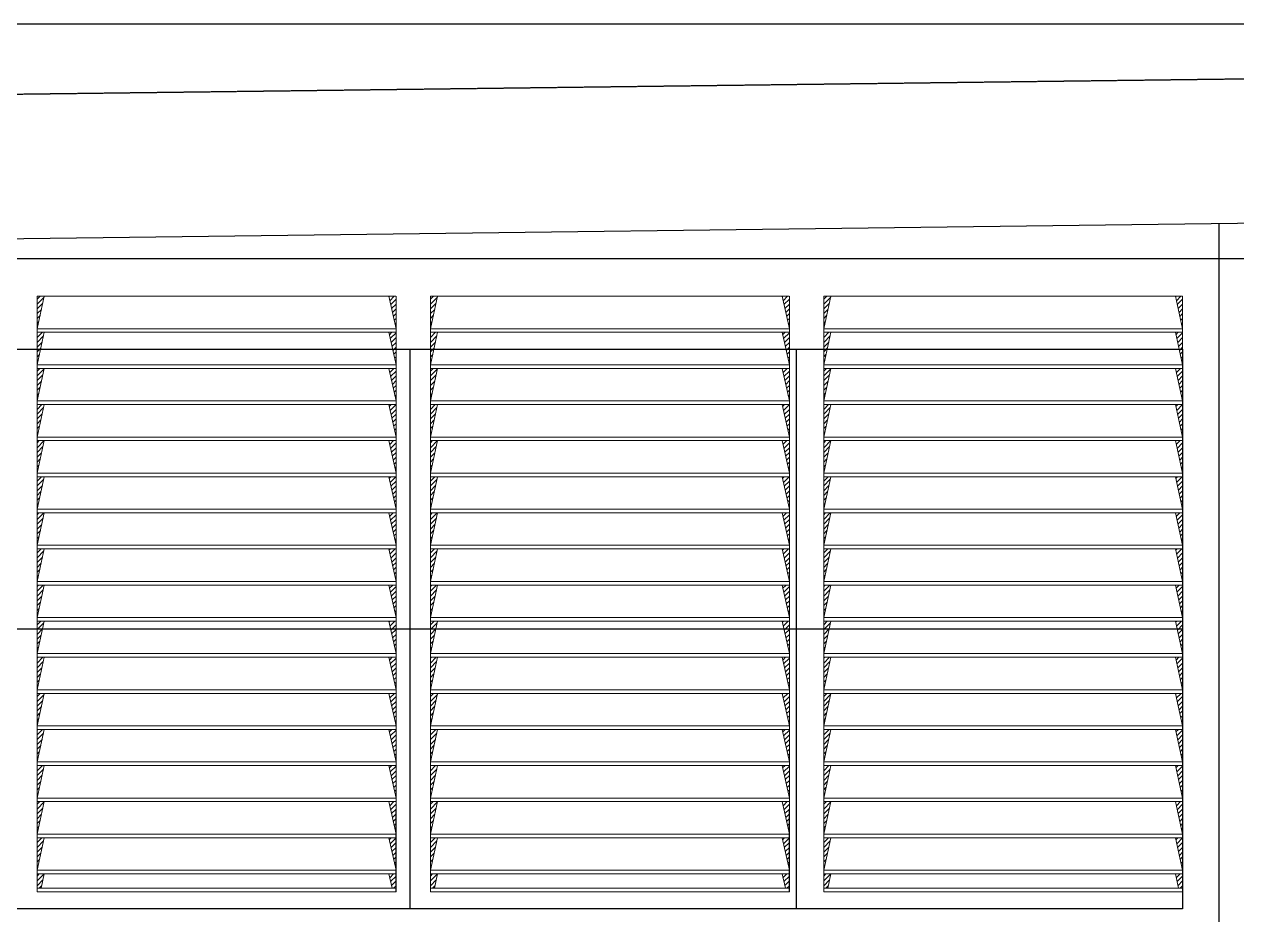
# Model space of a CAD drawing. Header units: inches. Extents: x 102027 to 175311, y -32523 to 10797.
# Drawn here: x 159179 to 162536, y -24930 to -22463 of the extents above; entities that cross this region are included whole.
import ezdxf

# ---------------------------------------------------------------- set-up
doc = ezdxf.new("R2010")
doc.units = ezdxf.units.IN
doc.header["$MEASUREMENT"] = 0
doc.linetypes.add('CENTER', pattern=[2, 1.25, -0.25, 0.25, -0.25])
doc.linetypes.add('HIDDEN', pattern=[0.375, 0.25, -0.125])
for name, color, linetype in [('1', 1, 'CENTER'), ('M-HVAC-DUCT-NEW', 5, 'Continuous'), ('M-X-BKGD', 8, 'Continuous')]:
    doc.layers.add(name, color=color, linetype=linetype)
doc.layers.add('grid nos', color=253, linetype='Continuous', lineweight=0)

# ---------------------------------------------------------------- blocks, each defined once
blk = doc.blocks.new('LOUVER VIL 3')
at = {"layer": '1', "color": 170, "lineweight": 0}
for p, q in [((103476.3, -12810.9), (104470.3, -12810.9)), ((103476.3, -14110.9), (103476.3, -12810.9)), ((103476.3, -12810.9), (103476.3, -14110.9)), ((104450.3, -12810.9), (104470.3, -12810.9)), ((104450.3, -12810.9), (104470.3, -12810.9)), ((104470.3, -14460.9), (104470.3, -12810.9)), ((104470.3, -12810.9), (104470.3, -14460.9)), ((104565.3, -12810.9), (105559.3, -12810.9)), ((104565.3, -14110.9), (104565.3, -12810.9)), ((104565.3, -12810.9), (104565.3, -14110.9)), ((105539.3, -12810.9), (105559.3, -12810.9)), ((105539.3, -12810.9), (105559.3, -12810.9)), ((105559.3, -14460.9), (105559.3, -12810.9)), ((105559.3, -12810.9), (105559.3, -14460.9)), ((105654.3, -12810.9), (106648.3, -12810.9)), ((105654.3, -14110.9), (105654.3, -12810.9)), ((105654.3, -12810.9), (105654.3, -14110.9)), ((106628.3, -12810.9), (106648.3, -12810.9)), ((106628.3, -12810.9), (106648.3, -12810.9)), ((106648.3, -14460.9), (106648.3, -12810.9)), ((106648.3, -12810.9), (106648.3, -14460.9)), ((103476.3, -12900.9), (104470.3, -12900.9)), ((103476.3, -12910.9), (104470.3, -12910.9)), ((104450.3, -12910.9), (104470.3, -12910.9)), ((104450.3, -12910.9), (104470.3, -12910.9)), ((104565.3, -12900.9), (105559.3, -12900.9)), ((104565.3, -12910.9), (105559.3, -12910.9)), ((105539.3, -12910.9), (105559.3, -12910.9)), ((105539.3, -12910.9), (105559.3, -12910.9)), ((105654.3, -12900.9), (106648.3, -12900.9)), ((105654.3, -12910.9), (106648.3, -12910.9)), ((106628.3, -12910.9), (106648.3, -12910.9)), ((106628.3, -12910.9), (106648.3, -12910.9)), ((103476.3, -13000.9), (104470.3, -13000.9)), ((103476.3, -13010.9), (104470.3, -13010.9)), ((104450.3, -13010.9), (104470.3, -13010.9)), ((104450.3, -13010.9), (104470.3, -13010.9)), ((104565.3, -13000.9), (105559.3, -13000.9)), ((104565.3, -13010.9), (105559.3, -13010.9)), ((105539.3, -13010.9), (105559.3, -13010.9)), ((105539.3, -13010.9), (105559.3, -13010.9)), ((105654.3, -13000.9), (106648.3, -13000.9)), ((105654.3, -13010.9), (106648.3, -13010.9)), ((106628.3, -13010.9), (106648.3, -13010.9)), ((106628.3, -13010.9), (106648.3, -13010.9)), ((103476.3, -13100.9), (104470.3, -13100.9)), ((103476.3, -13110.9), (104470.3, -13110.9)), ((104450.3, -13110.9), (104470.3, -13110.9)), ((104450.3, -13110.9), (104470.3, -13110.9)), ((104565.3, -13100.9), (105559.3, -13100.9)), ((104565.3, -13110.9), (105559.3, -13110.9)), ((105539.3, -13110.9), (105559.3, -13110.9)), ((105539.3, -13110.9), (105559.3, -13110.9)), ((105654.3, -13100.9), (106648.3, -13100.9)), ((105654.3, -13110.9), (106648.3, -13110.9)), ((106628.3, -13110.9), (106648.3, -13110.9)), ((106628.3, -13110.9), (106648.3, -13110.9)), ((103476.3, -13200.9), (104470.3, -13200.9)), ((103476.3, -13210.9), (104470.3, -13210.9)), ((104450.3, -13210.9), (104470.3, -13210.9)), ((104450.3, -13210.9), (104470.3, -13210.9)), ((104565.3, -13200.9), (105559.3, -13200.9)), ((104565.3, -13210.9), (105559.3, -13210.9)), ((105539.3, -13210.9), (105559.3, -13210.9)), ((105539.3, -13210.9), (105559.3, -13210.9)), ((105654.3, -13200.9), (106648.3, -13200.9)), ((105654.3, -13210.9), (106648.3, -13210.9)), ((106628.3, -13210.9), (106648.3, -13210.9)), ((106628.3, -13210.9), (106648.3, -13210.9)), ((103476.3, -13300.9), (104470.3, -13300.9)), ((103476.3, -13310.9), (104470.3, -13310.9)), ((104450.3, -13310.9), (104470.3, -13310.9)), ((104450.3, -13310.9), (104470.3, -13310.9)), ((104565.3, -13300.9), (105559.3, -13300.9)), ((104565.3, -13310.9), (105559.3, -13310.9)), ((105539.3, -13310.9), (105559.3, -13310.9)), ((105539.3, -13310.9), (105559.3, -13310.9)), ((105654.3, -13300.9), (106648.3, -13300.9)), ((105654.3, -13310.9), (106648.3, -13310.9)), ((106628.3, -13310.9), (106648.3, -13310.9)), ((106628.3, -13310.9), (106648.3, -13310.9)), ((103476.3, -13400.9), (104470.3, -13400.9)), ((103476.3, -13410.9), (104470.3, -13410.9)), ((104450.3, -13410.9), (104470.3, -13410.9)), ((104450.3, -13410.9), (104470.3, -13410.9)), ((104565.3, -13400.9), (105559.3, -13400.9)), ((104565.3, -13410.9), (105559.3, -13410.9)), ((105539.3, -13410.9), (105559.3, -13410.9)), ((105539.3, -13410.9), (105559.3, -13410.9)), ((105654.3, -13400.9), (106648.3, -13400.9)), ((105654.3, -13410.9), (106648.3, -13410.9)), ((106628.3, -13410.9), (106648.3, -13410.9)), ((106628.3, -13410.9), (106648.3, -13410.9)), ((103476.3, -13500.9), (104470.3, -13500.9)), ((103476.3, -13510.9), (104470.3, -13510.9)), ((104450.3, -13510.9), (104470.3, -13510.9)), ((104450.3, -13510.9), (104470.3, -13510.9)), ((104565.3, -13500.9), (105559.3, -13500.9)), ((104565.3, -13510.9), (105559.3, -13510.9)), ((105539.3, -13510.9), (105559.3, -13510.9)), ((105539.3, -13510.9), (105559.3, -13510.9)), ((105654.3, -13500.9), (106648.3, -13500.9)), ((105654.3, -13510.9), (106648.3, -13510.9)), ((106628.3, -13510.9), (106648.3, -13510.9)), ((106628.3, -13510.9), (106648.3, -13510.9)), ((103476.3, -13600.9), (104470.3, -13600.9)), ((103476.3, -13610.9), (104470.3, -13610.9)), ((104450.3, -13610.9), (104470.3, -13610.9)), ((104450.3, -13610.9), (104470.3, -13610.9)), ((104565.3, -13600.9), (105559.3, -13600.9)), ((104565.3, -13610.9), (105559.3, -13610.9)), ((105539.3, -13610.9), (105559.3, -13610.9)), ((105539.3, -13610.9), (105559.3, -13610.9)), ((105654.3, -13600.9), (106648.3, -13600.9)), ((105654.3, -13610.9), (106648.3, -13610.9)), ((106628.3, -13610.9), (106648.3, -13610.9)), ((106628.3, -13610.9), (106648.3, -13610.9)), ((103476.3, -13700.9), (104470.3, -13700.9)), ((103476.3, -13710.9), (104470.3, -13710.9)), ((104450.3, -13710.9), (104470.3, -13710.9)), ((104450.3, -13710.9), (104470.3, -13710.9)), ((104565.3, -13700.9), (105559.3, -13700.9)), ((104565.3, -13710.9), (105559.3, -13710.9)), ((105539.3, -13710.9), (105559.3, -13710.9)), ((105539.3, -13710.9), (105559.3, -13710.9)), ((105654.3, -13700.9), (106648.3, -13700.9)), ((105654.3, -13710.9), (106648.3, -13710.9)), ((106628.3, -13710.9), (106648.3, -13710.9)), ((106628.3, -13710.9), (106648.3, -13710.9)), ((103476.3, -13800.9), (104470.3, -13800.9)), ((103476.3, -13810.9), (104470.3, -13810.9)), ((104450.3, -13810.9), (104470.3, -13810.9)), ((104450.3, -13810.9), (104470.3, -13810.9)), ((104565.3, -13800.9), (105559.3, -13800.9)), ((104565.3, -13810.9), (105559.3, -13810.9)), ((105539.3, -13810.9), (105559.3, -13810.9)), ((105539.3, -13810.9), (105559.3, -13810.9)), ((105654.3, -13800.9), (106648.3, -13800.9)), ((105654.3, -13810.9), (106648.3, -13810.9)), ((106628.3, -13810.9), (106648.3, -13810.9)), ((106628.3, -13810.9), (106648.3, -13810.9)), ((103476.3, -13900.9), (104470.3, -13900.9)), ((103476.3, -13910.9), (104470.3, -13910.9)), ((104450.3, -13910.9), (104470.3, -13910.9)), ((104450.3, -13910.9), (104470.3, -13910.9)), ((104565.3, -13900.9), (105559.3, -13900.9)), ((104565.3, -13910.9), (105559.3, -13910.9)), ((105539.3, -13910.9), (105559.3, -13910.9)), ((105539.3, -13910.9), (105559.3, -13910.9)), ((105654.3, -13900.9), (106648.3, -13900.9)), ((105654.3, -13910.9), (106648.3, -13910.9)), ((106628.3, -13910.9), (106648.3, -13910.9)), ((106628.3, -13910.9), (106648.3, -13910.9)), ((103476.3, -14000.9), (104470.3, -14000.9)), ((103476.3, -14010.9), (104470.3, -14010.9)), ((104450.3, -14010.9), (104470.3, -14010.9)), ((104450.3, -14010.9), (104470.3, -14010.9)), ((104565.3, -14000.9), (105559.3, -14000.9)), ((104565.3, -14010.9), (105559.3, -14010.9)), ((105539.3, -14010.9), (105559.3, -14010.9)), ((105539.3, -14010.9), (105559.3, -14010.9)), ((105654.3, -14000.9), (106648.3, -14000.9)), ((105654.3, -14010.9), (106648.3, -14010.9)), ((106628.3, -14010.9), (106648.3, -14010.9)), ((106628.3, -14010.9), (106648.3, -14010.9)), ((103476.3, -14100.9), (104470.3, -14100.9)), ((103476.3, -14110.9), (104470.3, -14110.9)), ((104450.3, -14110.9), (104470.3, -14110.9)), ((104450.3, -14110.9), (104470.3, -14110.9)), ((104470.1, -14100.9), (104470.3, -14100.9)), ((104470.1, -14100.9), (104470.3, -14100.9)), ((104565.3, -14100.9), (105559.3, -14100.9)), ((104565.3, -14110.9), (105559.3, -14110.9)), ((105539.3, -14110.9), (105559.3, -14110.9)), ((105539.3, -14110.9), (105559.3, -14110.9)), ((105559.1, -14100.9), (105559.3, -14100.9)), ((105559.1, -14100.9), (105559.3, -14100.9)), ((105654.3, -14100.9), (106648.3, -14100.9)), ((105654.3, -14110.9), (106648.3, -14110.9)), ((106628.3, -14110.9), (106648.3, -14110.9)), ((106628.3, -14110.9), (106648.3, -14110.9)), ((106648.1, -14100.9), (106648.3, -14100.9)), ((106648.1, -14100.9), (106648.3, -14100.9)), ((103476.3, -14200.9), (104470.3, -14200.9)), ((104469.9, -14200.9), (104470.3, -14200.9)), ((104469.9, -14200.9), (104470.3, -14200.9)), ((104565.3, -14200.9), (105559.3, -14200.9)), ((105558.9, -14200.9), (105559.3, -14200.9)), ((105558.9, -14200.9), (105559.3, -14200.9)), ((105654.3, -14200.9), (106648.3, -14200.9)), ((106647.9, -14200.9), (106648.3, -14200.9)), ((106647.9, -14200.9), (106648.3, -14200.9)), ((103476.3, -14210.9), (104470.3, -14210.9)), ((104450.3, -14210.9), (104470.3, -14210.9)), ((104450.3, -14210.9), (104470.3, -14210.9)), ((104565.3, -14210.9), (105559.3, -14210.9)), ((105539.3, -14210.9), (105559.3, -14210.9)), ((105539.3, -14210.9), (105559.3, -14210.9)), ((105654.3, -14210.9), (106648.3, -14210.9)), ((106628.3, -14210.9), (106648.3, -14210.9)), ((106628.3, -14210.9), (106648.3, -14210.9)), ((103476.3, -14300.9), (104470.3, -14300.9)), ((104469.7, -14300.9), (104470.3, -14300.9)), ((104469.7, -14300.9), (104470.3, -14300.9)), ((104565.3, -14300.9), (105559.3, -14300.9)), ((105558.7, -14300.9), (105559.3, -14300.9)), ((105558.7, -14300.9), (105559.3, -14300.9)), ((105654.3, -14300.9), (106648.3, -14300.9)), ((106647.7, -14300.9), (106648.3, -14300.9)), ((106647.7, -14300.9), (106648.3, -14300.9)), ((103476.3, -14310.9), (104470.3, -14310.9)), ((104450.3, -14310.9), (104470.3, -14310.9)), ((104450.3, -14310.9), (104470.3, -14310.9)), ((104565.3, -14310.9), (105559.3, -14310.9)), ((105539.3, -14310.9), (105559.3, -14310.9)), ((105539.3, -14310.9), (105559.3, -14310.9)), ((105654.3, -14310.9), (106648.3, -14310.9)), ((106628.3, -14310.9), (106648.3, -14310.9)), ((106628.3, -14310.9), (106648.3, -14310.9)), ((103476.3, -14400.9), (104470.3, -14400.9)), ((104469.5, -14400.9), (104470.3, -14400.9)), ((104469.5, -14400.9), (104470.3, -14400.9)), ((104565.3, -14400.9), (105559.3, -14400.9)), ((105558.5, -14400.9), (105559.3, -14400.9)), ((105558.5, -14400.9), (105559.3, -14400.9)), ((105654.3, -14400.9), (106648.3, -14400.9)), ((106647.5, -14400.9), (106648.3, -14400.9)), ((106647.5, -14400.9), (106648.3, -14400.9)), ((103476.3, -14410.9), (104470.3, -14410.9)), ((104450.3, -14410.9), (104470.3, -14410.9)), ((104450.3, -14410.9), (104470.3, -14410.9)), ((104565.3, -14410.9), (105559.3, -14410.9)), ((105539.3, -14410.9), (105559.3, -14410.9)), ((105539.3, -14410.9), (105559.3, -14410.9)), ((105654.3, -14410.9), (106648.3, -14410.9)), ((106628.3, -14410.9), (106648.3, -14410.9)), ((106628.3, -14410.9), (106648.3, -14410.9)), ((103476.3, -14450.9), (104470.3, -14450.9)), ((103476.3, -14460.9), (104470.3, -14460.9)), ((104459.2, -14450.9), (104470.3, -14450.9)), ((104459.2, -14450.9), (104469.4, -14450.9)), ((104469.4, -14460.9), (104470.3, -14460.9)), ((104565.3, -14450.9), (105559.3, -14450.9)), ((104565.3, -14460.9), (105559.3, -14460.9)), ((105548.2, -14450.9), (105559.3, -14450.9)), ((105548.2, -14450.9), (105558.4, -14450.9)), ((105558.4, -14460.9), (105559.3, -14460.9)), ((105654.3, -14450.9), (106648.3, -14450.9)), ((105654.3, -14460.9), (106648.3, -14460.9)), ((106637.2, -14450.9), (106648.3, -14450.9)), ((106637.2, -14450.9), (106647.4, -14450.9)), ((106647.4, -14460.9), (106648.3, -14460.9))]:
    blk.add_line(p, q, dxfattribs=at)
at = {"layer": 'grid nos', "color": 170, "linetype": 'Continuous', "ltscale": 10000}
for p, q in [((103476.3, -12819.4), (103484.8, -12810.9)), ((103476.3, -12832.7), (103495.8, -12813.2)), ((104450.6, -12812.5), (104452.3, -12810.9)), ((104453, -12823.4), (104465.5, -12810.9)), ((104455.4, -12834.2), (104470.3, -12819.4)), ((104565.3, -12819.4), (104573.8, -12810.9)), ((104565.3, -12832.7), (104584.8, -12813.2)), ((105539.6, -12812.5), (105541.3, -12810.9)), ((105542, -12823.4), (105554.5, -12810.9)), ((105544.4, -12834.2), (105559.3, -12819.4)), ((105654.3, -12819.4), (105662.8, -12810.9)), ((105654.3, -12832.7), (105673.8, -12813.2)), ((106628.6, -12812.5), (106630.3, -12810.9)), ((106631, -12823.4), (106643.5, -12810.9)), ((106633.4, -12834.2), (106648.3, -12819.4)), ((103476.3, -12845.9), (103492, -12830.2)), ((103476.3, -12859.2), (103488.2, -12847.3)), ((104457.9, -12845), (104470.3, -12832.6)), ((104460.3, -12855.9), (104470.3, -12845.9)), ((104565.3, -12845.9), (104581, -12830.2)), ((104565.3, -12859.2), (104577.2, -12847.3)), ((105546.9, -12845), (105559.3, -12832.6)), ((105549.3, -12855.9), (105559.3, -12845.9)), ((105654.3, -12845.9), (105670, -12830.2)), ((105654.3, -12859.2), (105666.2, -12847.3)), ((106635.9, -12845), (106648.3, -12832.6)), ((106638.3, -12855.9), (106648.3, -12845.9)), ((103476.3, -12872.4), (103484.4, -12864.3)), ((103476.3, -12885.7), (103480.6, -12881.4)), ((104462.7, -12866.7), (104470.3, -12859.2)), ((104465.1, -12877.6), (104470.3, -12872.4)), ((104467.5, -12888.4), (104470.3, -12885.7)), ((104565.3, -12872.4), (104573.4, -12864.3)), ((104565.3, -12885.7), (104569.6, -12881.4)), ((105551.7, -12866.7), (105559.3, -12859.2)), ((105554.1, -12877.6), (105559.3, -12872.4)), ((105556.5, -12888.4), (105559.3, -12885.7)), ((105654.3, -12872.4), (105662.4, -12864.3)), ((105654.3, -12885.7), (105658.6, -12881.4)), ((106640.7, -12866.7), (106648.3, -12859.2)), ((106643.1, -12877.6), (106648.3, -12872.4)), ((106645.5, -12888.4), (106648.3, -12885.7)), ((103476.3, -12899), (103476.8, -12898.4)), ((103476.3, -12912.2), (103477.6, -12910.9)), ((103476.3, -12925.5), (103490.9, -12910.9)), ((103476.3, -12938.7), (103494, -12921)), ((104451.7, -12917.5), (104458.3, -12910.9)), ((104454.1, -12928.3), (104470.3, -12912.2)), ((104456.6, -12939.2), (104470.3, -12925.5)), ((104469.9, -12899.3), (104470.3, -12898.9)), ((104565.3, -12899), (104565.8, -12898.4)), ((104565.3, -12912.2), (104566.6, -12910.9)), ((104565.3, -12925.5), (104579.9, -12910.9)), ((104565.3, -12938.7), (104583, -12921)), ((105540.7, -12917.5), (105547.3, -12910.9)), ((105543.1, -12928.3), (105559.3, -12912.2)), ((105545.6, -12939.2), (105559.3, -12925.5)), ((105558.9, -12899.3), (105559.3, -12898.9)), ((105654.3, -12899), (105654.8, -12898.4)), ((105654.3, -12912.2), (105655.6, -12910.9)), ((105654.3, -12925.5), (105668.9, -12910.9)), ((105654.3, -12938.7), (105672, -12921)), ((106629.7, -12917.5), (106636.3, -12910.9)), ((106632.1, -12928.3), (106648.3, -12912.2)), ((106634.6, -12939.2), (106648.3, -12925.5)), ((106647.9, -12899.3), (106648.3, -12898.9)), ((103476.3, -12952), (103490.2, -12938)), ((103476.3, -12965.2), (103486.4, -12955.1)), ((104459, -12950), (104470.3, -12938.7)), ((104461.4, -12960.9), (104470.3, -12952)), ((104565.3, -12952), (104579.2, -12938)), ((104565.3, -12965.2), (104575.4, -12955.1)), ((105548, -12950), (105559.3, -12938.7)), ((105550.4, -12960.9), (105559.3, -12952)), ((105654.3, -12952), (105668.2, -12938)), ((105654.3, -12965.2), (105664.4, -12955.1)), ((106637, -12950), (106648.3, -12938.7)), ((106639.4, -12960.9), (106648.3, -12952)), ((103476.3, -12978.5), (103482.7, -12972.1)), ((103476.3, -12991.8), (103478.9, -12989.2)), ((104463.8, -12971.7), (104470.3, -12965.2)), ((104466.2, -12982.6), (104470.3, -12978.5)), ((104468.6, -12993.4), (104470.3, -12991.7)), ((104565.3, -12978.5), (104571.7, -12972.1)), ((104565.3, -12991.8), (104567.9, -12989.2)), ((105552.8, -12971.7), (105559.3, -12965.2)), ((105555.2, -12982.6), (105559.3, -12978.5)), ((105557.6, -12993.4), (105559.3, -12991.7)), ((105654.3, -12978.5), (105660.7, -12972.1)), ((105654.3, -12991.8), (105656.9, -12989.2)), ((106641.8, -12971.7), (106648.3, -12965.2)), ((106644.2, -12982.6), (106648.3, -12978.5)), ((106646.6, -12993.4), (106648.3, -12991.7)), ((103476.3, -13018.3), (103483.7, -13010.9)), ((103476.3, -13031.5), (103496.1, -13011.7)), ((104450.4, -13011.6), (104451.1, -13010.9)), ((104452.8, -13022.4), (104464.4, -13010.9)), ((104455.2, -13033.3), (104470.3, -13018.3)), ((104565.3, -13018.3), (104572.7, -13010.9)), ((104565.3, -13031.5), (104585.1, -13011.7)), ((105539.4, -13011.6), (105540.1, -13010.9)), ((105541.8, -13022.4), (105553.4, -13010.9)), ((105544.2, -13033.3), (105559.3, -13018.3)), ((105654.3, -13018.3), (105661.7, -13010.9)), ((105654.3, -13031.5), (105674.1, -13011.7)), ((106628.4, -13011.6), (106629.1, -13010.9)), ((106630.8, -13022.4), (106642.4, -13010.9)), ((106633.2, -13033.3), (106648.3, -13018.3)), ((103476.3, -13044.8), (103492.3, -13028.8)), ((103476.3, -13058.1), (103488.5, -13045.8)), ((104457.7, -13044.1), (104470.3, -13031.5)), ((104460.1, -13055), (104470.3, -13044.8)), ((104462.5, -13065.8), (104470.3, -13058)), ((104565.3, -13044.8), (104581.3, -13028.8)), ((104565.3, -13058.1), (104577.5, -13045.8)), ((105546.7, -13044.1), (105559.3, -13031.5)), ((105549.1, -13055), (105559.3, -13044.8)), ((105551.5, -13065.8), (105559.3, -13058)), ((105654.3, -13044.8), (105670.3, -13028.8)), ((105654.3, -13058.1), (105666.5, -13045.8)), ((106635.7, -13044.1), (106648.3, -13031.5)), ((106638.1, -13055), (106648.3, -13044.8)), ((106640.5, -13065.8), (106648.3, -13058)), ((103476.3, -13071.3), (103484.7, -13062.9)), ((103476.3, -13084.6), (103480.9, -13079.9)), ((104464.9, -13076.7), (104470.3, -13071.3)), ((104467.3, -13087.5), (104470.3, -13084.6)), ((104565.3, -13071.3), (104573.7, -13062.9)), ((104565.3, -13084.6), (104569.9, -13079.9)), ((105553.9, -13076.7), (105559.3, -13071.3)), ((105556.3, -13087.5), (105559.3, -13084.6)), ((105654.3, -13071.3), (105662.7, -13062.9)), ((105654.3, -13084.6), (105658.9, -13079.9)), ((106642.9, -13076.7), (106648.3, -13071.3)), ((106645.3, -13087.5), (106648.3, -13084.6)), ((103476.3, -13097.8), (103477.1, -13097)), ((103476.3, -13111.1), (103476.5, -13110.9)), ((103476.3, -13124.3), (103489.7, -13110.9)), ((103476.3, -13137.6), (103494.3, -13119.5)), ((104451.5, -13116.5), (104457.2, -13110.9)), ((104453.9, -13127.4), (104470.3, -13111.1)), ((104456.3, -13138.2), (104470.3, -13124.3)), ((104469.7, -13098.4), (104470.3, -13097.8)), ((104565.3, -13097.8), (104566.1, -13097)), ((104565.3, -13111.1), (104565.5, -13110.9)), ((104565.3, -13124.3), (104578.7, -13110.9)), ((104565.3, -13137.6), (104583.3, -13119.5)), ((105540.5, -13116.5), (105546.2, -13110.9)), ((105542.9, -13127.4), (105559.3, -13111.1)), ((105545.3, -13138.2), (105559.3, -13124.3)), ((105558.7, -13098.4), (105559.3, -13097.8)), ((105654.3, -13097.8), (105655.1, -13097)), ((105654.3, -13111.1), (105654.5, -13110.9)), ((105654.3, -13124.3), (105667.7, -13110.9)), ((105654.3, -13137.6), (105672.3, -13119.5)), ((106629.5, -13116.5), (106635.2, -13110.9)), ((106631.9, -13127.4), (106648.3, -13111.1)), ((106634.3, -13138.2), (106648.3, -13124.3)), ((106647.7, -13098.4), (106648.3, -13097.8)), ((103476.3, -13150.9), (103490.6, -13136.6)), ((103476.3, -13164.1), (103486.8, -13153.6)), ((104458.8, -13149.1), (104470.3, -13137.6)), ((104461.2, -13159.9), (104470.3, -13150.8)), ((104565.3, -13150.9), (104579.6, -13136.6)), ((104565.3, -13164.1), (104575.8, -13153.6)), ((105547.8, -13149.1), (105559.3, -13137.6)), ((105550.2, -13159.9), (105559.3, -13150.8)), ((105654.3, -13150.9), (105668.6, -13136.6)), ((105654.3, -13164.1), (105664.8, -13153.6)), ((106636.8, -13149.1), (106648.3, -13137.6)), ((106639.2, -13159.9), (106648.3, -13150.8)), ((103476.3, -13177.4), (103483, -13170.7)), ((103476.3, -13190.6), (103479.2, -13187.7)), ((104463.6, -13170.8), (104470.3, -13164.1)), ((104466, -13181.6), (104470.3, -13177.4)), ((104468.4, -13192.5), (104470.3, -13190.6)), ((104565.3, -13177.4), (104572, -13170.7)), ((104565.3, -13190.6), (104568.2, -13187.7)), ((105552.6, -13170.8), (105559.3, -13164.1)), ((105555, -13181.6), (105559.3, -13177.4)), ((105557.4, -13192.5), (105559.3, -13190.6)), ((105654.3, -13177.4), (105661, -13170.7)), ((105654.3, -13190.6), (105657.2, -13187.7)), ((106641.6, -13170.8), (106648.3, -13164.1)), ((106644, -13181.6), (106648.3, -13177.4)), ((106646.4, -13192.5), (106648.3, -13190.6)), ((103476.3, -13217.1), (103482.5, -13210.9)), ((103476.3, -13230.4), (103495.8, -13210.9)), ((103476.3, -13243.7), (103492.6, -13227.3)), ((104452.6, -13221.5), (104463.3, -13210.9)), ((104455, -13232.4), (104470.3, -13217.1)), ((104565.3, -13217.1), (104571.5, -13210.9)), ((104565.3, -13230.4), (104584.8, -13210.9)), ((104565.3, -13243.7), (104581.6, -13227.3)), ((105541.6, -13221.5), (105552.3, -13210.9)), ((105544, -13232.4), (105559.3, -13217.1)), ((105654.3, -13217.1), (105660.5, -13210.9)), ((105654.3, -13230.4), (105673.8, -13210.9)), ((105654.3, -13243.7), (105670.6, -13227.3)), ((106630.6, -13221.5), (106641.3, -13210.9)), ((106633, -13232.4), (106648.3, -13217.1)), ((103476.3, -13256.9), (103488.8, -13244.4)), ((104457.5, -13243.2), (104470.3, -13230.4)), ((104459.9, -13254.1), (104470.3, -13243.7)), ((104462.3, -13264.9), (104470.3, -13256.9)), ((104565.3, -13256.9), (104577.8, -13244.4)), ((105546.5, -13243.2), (105559.3, -13230.4)), ((105548.9, -13254.1), (105559.3, -13243.7)), ((105551.3, -13264.9), (105559.3, -13256.9)), ((105654.3, -13256.9), (105666.8, -13244.4)), ((106635.5, -13243.2), (106648.3, -13230.4)), ((106637.9, -13254.1), (106648.3, -13243.7)), ((106640.3, -13264.9), (106648.3, -13256.9)), ((103476.3, -13270.2), (103485, -13261.4)), ((103476.3, -13283.4), (103481.2, -13278.5)), ((104464.7, -13275.7), (104470.3, -13270.2)), ((104467.1, -13286.6), (104470.3, -13283.4)), ((104565.3, -13270.2), (104574, -13261.4)), ((104565.3, -13283.4), (104570.2, -13278.5)), ((105553.7, -13275.7), (105559.3, -13270.2)), ((105556.1, -13286.6), (105559.3, -13283.4)), ((105654.3, -13270.2), (105663, -13261.4)), ((105654.3, -13283.4), (105659.2, -13278.5)), ((106642.7, -13275.7), (106648.3, -13270.2)), ((106645.1, -13286.6), (106648.3, -13283.4)), ((103476.3, -13296.7), (103477.5, -13295.5)), ((103476.3, -13323.2), (103488.6, -13310.9)), ((103476.3, -13336.5), (103494.7, -13318.1)), ((104451.3, -13315.6), (104456.1, -13310.9)), ((104453.7, -13326.5), (104469.3, -13310.9)), ((104456.1, -13337.3), (104470.3, -13323.2)), ((104469.5, -13297.4), (104470.3, -13296.7)), ((104565.3, -13296.7), (104566.5, -13295.5)), ((104565.3, -13323.2), (104577.6, -13310.9)), ((104565.3, -13336.5), (104583.7, -13318.1)), ((105540.3, -13315.6), (105545.1, -13310.9)), ((105542.7, -13326.5), (105558.3, -13310.9)), ((105545.1, -13337.3), (105559.3, -13323.2)), ((105558.5, -13297.4), (105559.3, -13296.7)), ((105654.3, -13296.7), (105655.5, -13295.5)), ((105654.3, -13323.2), (105666.6, -13310.9)), ((105654.3, -13336.5), (105672.7, -13318.1)), ((106629.3, -13315.6), (106634.1, -13310.9)), ((106631.7, -13326.5), (106647.3, -13310.9)), ((106634.1, -13337.3), (106648.3, -13323.2)), ((106647.5, -13297.4), (106648.3, -13296.7)), ((103476.3, -13349.7), (103490.9, -13335.1)), ((103476.3, -13363), (103487.1, -13352.2)), ((104458.6, -13348.2), (104470.3, -13336.5)), ((104461, -13359), (104470.3, -13349.7)), ((104565.3, -13349.7), (104579.9, -13335.1)), ((104565.3, -13363), (104576.1, -13352.2)), ((105547.6, -13348.2), (105559.3, -13336.5)), ((105550, -13359), (105559.3, -13349.7)), ((105654.3, -13349.7), (105668.9, -13335.1)), ((105654.3, -13363), (105665.1, -13352.2)), ((106636.6, -13348.2), (106648.3, -13336.5)), ((106639, -13359), (106648.3, -13349.7)), ((103476.3, -13376.2), (103483.3, -13369.2)), ((103476.3, -13389.5), (103479.5, -13386.3)), ((104463.4, -13369.9), (104470.3, -13363)), ((104465.8, -13380.7), (104470.3, -13376.2)), ((104468.2, -13391.6), (104470.3, -13389.5)), ((104565.3, -13376.2), (104572.3, -13369.2)), ((104565.3, -13389.5), (104568.5, -13386.3)), ((105552.4, -13369.9), (105559.3, -13363)), ((105554.8, -13380.7), (105559.3, -13376.2)), ((105557.2, -13391.6), (105559.3, -13389.5)), ((105654.3, -13376.2), (105661.3, -13369.2)), ((105654.3, -13389.5), (105657.5, -13386.3)), ((106641.4, -13369.9), (106648.3, -13363)), ((106643.8, -13380.7), (106648.3, -13376.2)), ((106646.2, -13391.6), (106648.3, -13389.5)), ((103476.3, -13416), (103481.4, -13410.9)), ((103476.3, -13429.3), (103494.7, -13410.9)), ((103476.3, -13442.5), (103492.9, -13425.9)), ((104452.4, -13420.6), (104462.1, -13410.9)), ((104454.8, -13431.4), (104470.3, -13416)), ((104565.3, -13416), (104570.4, -13410.9)), ((104565.3, -13429.3), (104583.7, -13410.9)), ((104565.3, -13442.5), (104581.9, -13425.9)), ((105541.4, -13420.6), (105551.1, -13410.9)), ((105543.8, -13431.4), (105559.3, -13416)), ((105654.3, -13416), (105659.4, -13410.9)), ((105654.3, -13429.3), (105672.7, -13410.9)), ((105654.3, -13442.5), (105670.9, -13425.9)), ((106630.4, -13420.6), (106640.1, -13410.9)), ((106632.8, -13431.4), (106648.3, -13416)), ((103476.3, -13455.8), (103489.1, -13442.9)), ((103476.3, -13469.1), (103485.4, -13460)), ((104457.2, -13442.3), (104470.3, -13429.3)), ((104459.7, -13453.1), (104470.3, -13442.5)), ((104462.1, -13464), (104470.3, -13455.8)), ((104565.3, -13455.8), (104578.1, -13442.9)), ((104565.3, -13469.1), (104574.4, -13460)), ((105546.2, -13442.3), (105559.3, -13429.3)), ((105548.7, -13453.1), (105559.3, -13442.5)), ((105551.1, -13464), (105559.3, -13455.8)), ((105654.3, -13455.8), (105667.1, -13442.9)), ((105654.3, -13469.1), (105663.4, -13460)), ((106635.2, -13442.3), (106648.3, -13429.3)), ((106637.7, -13453.1), (106648.3, -13442.5)), ((106640.1, -13464), (106648.3, -13455.8)), ((103476.3, -13482.3), (103481.6, -13477)), ((103476.3, -13495.6), (103477.8, -13494.1)), ((104464.5, -13474.8), (104470.3, -13469)), ((104466.9, -13485.7), (104470.3, -13482.3)), ((104469.3, -13496.5), (104470.3, -13495.6)), ((104565.3, -13482.3), (104570.6, -13477)), ((104565.3, -13495.6), (104566.8, -13494.1)), ((105553.5, -13474.8), (105559.3, -13469)), ((105555.9, -13485.7), (105559.3, -13482.3)), ((105558.3, -13496.5), (105559.3, -13495.6)), ((105654.3, -13482.3), (105659.6, -13477)), ((105654.3, -13495.6), (105655.8, -13494.1)), ((106642.5, -13474.8), (106648.3, -13469)), ((106644.9, -13485.7), (106648.3, -13482.3)), ((106647.3, -13496.5), (106648.3, -13495.6)), ((103476.3, -13522.1), (103487.5, -13510.9)), ((103476.3, -13535.3), (103495, -13516.6)), ((104451.1, -13514.7), (104455, -13510.9)), ((104453.5, -13525.6), (104468.2, -13510.9)), ((104455.9, -13536.4), (104470.3, -13522.1)), ((104565.3, -13522.1), (104576.5, -13510.9)), ((104565.3, -13535.3), (104584, -13516.6)), ((105540.1, -13514.7), (105544, -13510.9)), ((105542.5, -13525.6), (105557.2, -13510.9)), ((105544.9, -13536.4), (105559.3, -13522.1)), ((105654.3, -13522.1), (105665.5, -13510.9)), ((105654.3, -13535.3), (105673, -13516.6)), ((106629.1, -13514.7), (106633, -13510.9)), ((106631.5, -13525.6), (106646.2, -13510.9)), ((106633.9, -13536.4), (106648.3, -13522.1)), ((103476.3, -13548.6), (103491.2, -13533.7)), ((103476.3, -13561.9), (103487.4, -13550.7)), ((104458.3, -13547.2), (104470.3, -13535.3)), ((104460.8, -13558.1), (104470.3, -13548.6)), ((104463.2, -13568.9), (104470.3, -13561.8)), ((104565.3, -13548.6), (104580.2, -13533.7)), ((104565.3, -13561.9), (104576.4, -13550.7)), ((105547.3, -13547.2), (105559.3, -13535.3)), ((105549.8, -13558.1), (105559.3, -13548.6)), ((105552.2, -13568.9), (105559.3, -13561.8)), ((105654.3, -13548.6), (105669.2, -13533.7)), ((105654.3, -13561.9), (105665.4, -13550.7)), ((106636.3, -13547.2), (106648.3, -13535.3)), ((106638.8, -13558.1), (106648.3, -13548.6)), ((106641.2, -13568.9), (106648.3, -13561.8)), ((103476.3, -13575.1), (103483.6, -13567.8)), ((103476.3, -13588.4), (103479.8, -13584.8)), ((104465.6, -13579.8), (104470.3, -13575.1)), ((104468, -13590.6), (104470.3, -13588.4)), ((104565.3, -13575.1), (104572.6, -13567.8)), ((104565.3, -13588.4), (104568.8, -13584.8)), ((105554.6, -13579.8), (105559.3, -13575.1)), ((105557, -13590.6), (105559.3, -13588.4)), ((105654.3, -13575.1), (105661.6, -13567.8)), ((105654.3, -13588.4), (105657.8, -13584.8)), ((106643.6, -13579.8), (106648.3, -13575.1)), ((106646, -13590.6), (106648.3, -13588.4)), ((103476.3, -13614.9), (103480.3, -13610.9)), ((103476.3, -13628.2), (103493.6, -13610.9)), ((103476.3, -13641.4), (103493.3, -13624.4)), ((104452.2, -13619.7), (104461, -13610.9)), ((104454.6, -13630.5), (104470.3, -13614.9)), ((104457, -13641.4), (104470.3, -13628.1)), ((104565.3, -13614.9), (104569.3, -13610.9)), ((104565.3, -13628.2), (104582.6, -13610.9)), ((104565.3, -13641.4), (104582.3, -13624.4)), ((105541.2, -13619.7), (105550, -13610.9)), ((105543.6, -13630.5), (105559.3, -13614.9)), ((105546, -13641.4), (105559.3, -13628.1)), ((105654.3, -13614.9), (105658.3, -13610.9)), ((105654.3, -13628.2), (105671.6, -13610.9)), ((105654.3, -13641.4), (105671.3, -13624.4)), ((106630.2, -13619.7), (106639, -13610.9)), ((106632.6, -13630.5), (106648.3, -13614.9)), ((106635, -13641.4), (106648.3, -13628.1)), ((103476.3, -13654.7), (103489.5, -13641.5)), ((103476.3, -13667.9), (103485.7, -13658.5)), ((104459.5, -13652.2), (104470.3, -13641.4)), ((104461.9, -13663.1), (104470.3, -13654.7)), ((104565.3, -13654.7), (104578.5, -13641.5)), ((104565.3, -13667.9), (104574.7, -13658.5)), ((105548.5, -13652.2), (105559.3, -13641.4)), ((105550.9, -13663.1), (105559.3, -13654.7)), ((105654.3, -13654.7), (105667.5, -13641.5)), ((105654.3, -13667.9), (105663.7, -13658.5)), ((106637.5, -13652.2), (106648.3, -13641.4)), ((106639.9, -13663.1), (106648.3, -13654.7)), ((103476.3, -13681.2), (103481.9, -13675.6)), ((103476.3, -13694.4), (103478.1, -13692.6)), ((104464.3, -13673.9), (104470.3, -13667.9)), ((104466.7, -13684.8), (104470.3, -13681.2)), ((104469.1, -13695.6), (104470.3, -13694.4)), ((104565.3, -13681.2), (104570.9, -13675.6)), ((104565.3, -13694.4), (104567.1, -13692.6)), ((105553.3, -13673.9), (105559.3, -13667.9)), ((105555.7, -13684.8), (105559.3, -13681.2)), ((105558.1, -13695.6), (105559.3, -13694.4)), ((105654.3, -13681.2), (105659.9, -13675.6)), ((105654.3, -13694.4), (105656.1, -13692.6)), ((106642.3, -13673.9), (106648.3, -13667.9)), ((106644.7, -13684.8), (106648.3, -13681.2)), ((106647.1, -13695.6), (106648.3, -13694.4)), ((103476.3, -13721), (103486.4, -13710.9)), ((103476.3, -13734.2), (103495.3, -13715.2)), ((104450.9, -13713.8), (104453.8, -13710.9)), ((104453.3, -13724.6), (104467.1, -13710.9)), ((104455.7, -13735.5), (104470.3, -13720.9)), ((104565.3, -13721), (104575.4, -13710.9)), ((104565.3, -13734.2), (104584.3, -13715.2)), ((105539.9, -13713.8), (105542.8, -13710.9)), ((105542.3, -13724.6), (105556.1, -13710.9)), ((105544.7, -13735.5), (105559.3, -13720.9)), ((105654.3, -13721), (105664.4, -13710.9)), ((105654.3, -13734.2), (105673.3, -13715.2)), ((106628.9, -13713.8), (106631.8, -13710.9)), ((106631.3, -13724.6), (106645.1, -13710.9)), ((106633.7, -13735.5), (106648.3, -13720.9)), ((103476.3, -13747.5), (103491.5, -13732.2)), ((103476.3, -13760.7), (103487.7, -13749.3)), ((104458.1, -13746.3), (104470.3, -13734.2)), ((104460.6, -13757.2), (104470.3, -13747.5)), ((104463, -13768), (104470.3, -13760.7)), ((104565.3, -13747.5), (104580.5, -13732.2)), ((104565.3, -13760.7), (104576.7, -13749.3)), ((105547.1, -13746.3), (105559.3, -13734.2)), ((105549.6, -13757.2), (105559.3, -13747.5)), ((105552, -13768), (105559.3, -13760.7)), ((105654.3, -13747.5), (105669.5, -13732.2)), ((105654.3, -13760.7), (105665.7, -13749.3)), ((106636.1, -13746.3), (106648.3, -13734.2)), ((106638.6, -13757.2), (106648.3, -13747.5)), ((106641, -13768), (106648.3, -13760.7)), ((103476.3, -13774), (103483.9, -13766.3)), ((103476.3, -13787.3), (103480.2, -13783.4)), ((104465.4, -13778.9), (104470.3, -13774)), ((104467.8, -13789.7), (104470.3, -13787.2)), ((104565.3, -13774), (104572.9, -13766.3)), ((104565.3, -13787.3), (104569.2, -13783.4)), ((105554.4, -13778.9), (105559.3, -13774)), ((105556.8, -13789.7), (105559.3, -13787.2)), ((105654.3, -13774), (105661.9, -13766.3)), ((105654.3, -13787.3), (105658.2, -13783.4)), ((106643.4, -13778.9), (106648.3, -13774)), ((106645.8, -13789.7), (106648.3, -13787.2)), ((103476.3, -13800.5), (103476.4, -13800.4)), ((103476.3, -13813.8), (103479.2, -13810.9)), ((103476.3, -13827), (103492.4, -13810.9)), ((103476.3, -13840.3), (103493.6, -13823)), ((104452, -13818.7), (104459.9, -13810.9)), ((104454.4, -13829.6), (104470.3, -13813.8)), ((104456.8, -13840.4), (104470.3, -13827)), ((104470.2, -13800.6), (104470.3, -13800.5)), ((104565.3, -13800.5), (104565.4, -13800.4)), ((104565.3, -13813.8), (104568.2, -13810.9)), ((104565.3, -13827), (104581.4, -13810.9)), ((104565.3, -13840.3), (104582.6, -13823)), ((105541, -13818.7), (105548.9, -13810.9)), ((105543.4, -13829.6), (105559.3, -13813.8)), ((105545.8, -13840.4), (105559.3, -13827)), ((105559.2, -13800.6), (105559.3, -13800.5)), ((105654.3, -13800.5), (105654.4, -13800.4)), ((105654.3, -13813.8), (105657.2, -13810.9)), ((105654.3, -13827), (105670.4, -13810.9)), ((105654.3, -13840.3), (105671.6, -13823)), ((106630, -13818.7), (106637.9, -13810.9)), ((106632.4, -13829.6), (106648.3, -13813.8)), ((106634.8, -13840.4), (106648.3, -13827)), ((106648.2, -13800.6), (106648.3, -13800.5)), ((103476.3, -13853.5), (103489.8, -13840)), ((103476.3, -13866.8), (103486, -13857.1)), ((104459.2, -13851.3), (104470.3, -13840.3)), ((104461.7, -13862.1), (104470.3, -13853.5)), ((104565.3, -13853.5), (104578.8, -13840)), ((104565.3, -13866.8), (104575, -13857.1)), ((105548.2, -13851.3), (105559.3, -13840.3)), ((105550.7, -13862.1), (105559.3, -13853.5)), ((105654.3, -13853.5), (105667.8, -13840)), ((105654.3, -13866.8), (105664, -13857.1)), ((106637.2, -13851.3), (106648.3, -13840.3)), ((106639.7, -13862.1), (106648.3, -13853.5)), ((103476.3, -13880.1), (103482.2, -13874.1)), ((103476.3, -13893.3), (103478.4, -13891.2)), ((104464.1, -13873), (104470.3, -13866.8)), ((104466.5, -13883.8), (104470.3, -13880)), ((104468.9, -13894.7), (104470.3, -13893.3)), ((104565.3, -13880.1), (104571.2, -13874.1)), ((104565.3, -13893.3), (104567.4, -13891.2)), ((105553.1, -13873), (105559.3, -13866.8)), ((105555.5, -13883.8), (105559.3, -13880)), ((105557.9, -13894.7), (105559.3, -13893.3)), ((105654.3, -13880.1), (105660.2, -13874.1)), ((105654.3, -13893.3), (105656.4, -13891.2)), ((106642.1, -13873), (106648.3, -13866.8)), ((106644.5, -13883.8), (106648.3, -13880)), ((106646.9, -13894.7), (106648.3, -13893.3)), ((103476.3, -13919.8), (103485.2, -13910.9)), ((103476.3, -13933.1), (103495.6, -13913.7)), ((103476.3, -13946.4), (103491.8, -13930.8)), ((104450.7, -13912.9), (104452.7, -13910.9)), ((104453.1, -13923.7), (104466, -13910.9)), ((104455.5, -13934.6), (104470.3, -13919.8)), ((104565.3, -13919.8), (104574.2, -13910.9)), ((104565.3, -13933.1), (104584.6, -13913.7)), ((104565.3, -13946.4), (104580.8, -13930.8)), ((105539.7, -13912.9), (105541.7, -13910.9)), ((105542.1, -13923.7), (105555, -13910.9)), ((105544.5, -13934.6), (105559.3, -13919.8)), ((105654.3, -13919.8), (105663.2, -13910.9)), ((105654.3, -13933.1), (105673.6, -13913.7)), ((105654.3, -13946.4), (105669.8, -13930.8)), ((106628.7, -13912.9), (106630.7, -13910.9)), ((106631.1, -13923.7), (106644, -13910.9)), ((106633.5, -13934.6), (106648.3, -13919.8)), ((103476.3, -13959.6), (103488.1, -13947.8)), ((103476.3, -13972.9), (103484.3, -13964.9)), ((104457.9, -13945.4), (104470.3, -13933.1)), ((104460.4, -13956.3), (104470.3, -13946.3)), ((104462.8, -13967.1), (104470.3, -13959.6)), ((104565.3, -13959.6), (104577.1, -13947.8)), ((104565.3, -13972.9), (104573.3, -13964.9)), ((105546.9, -13945.4), (105559.3, -13933.1)), ((105549.4, -13956.3), (105559.3, -13946.3)), ((105551.8, -13967.1), (105559.3, -13959.6)), ((105654.3, -13959.6), (105666.1, -13947.8)), ((105654.3, -13972.9), (105662.3, -13964.9)), ((106635.9, -13945.4), (106648.3, -13933.1)), ((106638.4, -13956.3), (106648.3, -13946.3)), ((106640.8, -13967.1), (106648.3, -13959.6)), ((103476.3, -13986.1), (103480.5, -13981.9)), ((103476.3, -13999.4), (103476.7, -13999)), ((104465.2, -13977.9), (104470.3, -13972.9)), ((104467.6, -13988.8), (104470.3, -13986.1)), ((104470, -13999.6), (104470.3, -13999.4)), ((104565.3, -13986.1), (104569.5, -13981.9)), ((104565.3, -13999.4), (104565.7, -13999)), ((105554.2, -13977.9), (105559.3, -13972.9)), ((105556.6, -13988.8), (105559.3, -13986.1)), ((105559, -13999.6), (105559.3, -13999.4)), ((105654.3, -13986.1), (105658.5, -13981.9)), ((105654.3, -13999.4), (105654.7, -13999)), ((106643.2, -13977.9), (106648.3, -13972.9)), ((106645.6, -13988.8), (106648.3, -13986.1)), ((106648, -13999.6), (106648.3, -13999.4)), ((103476.3, -14012.6), (103478, -14010.9)), ((103476.3, -14025.9), (103491.3, -14010.9)), ((103476.3, -14039.2), (103493.9, -14021.5)), ((104451.8, -14017.8), (104458.8, -14010.9)), ((104454.2, -14028.7), (104470.3, -14012.6)), ((104456.6, -14039.5), (104470.3, -14025.9)), ((104565.3, -14012.6), (104567, -14010.9)), ((104565.3, -14025.9), (104580.3, -14010.9)), ((104565.3, -14039.2), (104582.9, -14021.5)), ((105540.8, -14017.8), (105547.8, -14010.9)), ((105543.2, -14028.7), (105559.3, -14012.6)), ((105545.6, -14039.5), (105559.3, -14025.9)), ((105654.3, -14012.6), (105656, -14010.9)), ((105654.3, -14025.9), (105669.3, -14010.9)), ((105654.3, -14039.2), (105671.9, -14021.5)), ((106629.8, -14017.8), (106636.8, -14010.9)), ((106632.2, -14028.7), (106648.3, -14012.6)), ((106634.6, -14039.5), (106648.3, -14025.9)), ((103476.3, -14052.4), (103490.1, -14038.6)), ((103476.3, -14065.7), (103486.3, -14055.6)), ((104459, -14050.4), (104470.3, -14039.1)), ((104461.5, -14061.2), (104470.3, -14052.4)), ((104463.9, -14072.1), (104470.3, -14065.7)), ((104565.3, -14052.4), (104579.1, -14038.6)), ((104565.3, -14065.7), (104575.3, -14055.6)), ((105548, -14050.4), (105559.3, -14039.1)), ((105550.5, -14061.2), (105559.3, -14052.4)), ((105552.9, -14072.1), (105559.3, -14065.7)), ((105654.3, -14052.4), (105668.1, -14038.6)), ((105654.3, -14065.7), (105664.3, -14055.6)), ((106637, -14050.4), (106648.3, -14039.1)), ((106639.5, -14061.2), (106648.3, -14052.4)), ((106641.9, -14072.1), (106648.3, -14065.7)), ((103476.3, -14078.9), (103482.5, -14072.7)), ((103476.3, -14092.2), (103478.7, -14089.7)), ((104466.3, -14082.9), (104470.3, -14078.9)), ((104468.7, -14093.8), (104470.3, -14092.2)), ((104565.3, -14078.9), (104571.5, -14072.7)), ((104565.3, -14092.2), (104567.7, -14089.7)), ((105555.3, -14082.9), (105559.3, -14078.9)), ((105557.7, -14093.8), (105559.3, -14092.2)), ((105654.3, -14078.9), (105660.5, -14072.7)), ((105654.3, -14092.2), (105656.7, -14089.7)), ((106644.3, -14082.9), (106648.3, -14078.9)), ((106646.7, -14093.8), (106648.3, -14092.2)), ((103476.3, -14112.2), (103477.6, -14110.9)), ((103476.3, -14125.5), (103490.9, -14110.9)), ((103476.3, -14138.7), (103494, -14121)), ((104451.7, -14117.5), (104458.3, -14110.9)), ((104454.1, -14128.3), (104470.3, -14112.2)), ((104456.6, -14139.2), (104470.3, -14125.5)), ((104565.3, -14112.2), (104566.6, -14110.9)), ((104565.3, -14125.5), (104579.9, -14110.9)), ((104565.3, -14138.7), (104583, -14121)), ((105540.7, -14117.5), (105547.3, -14110.9)), ((105543.1, -14128.3), (105559.3, -14112.2)), ((105545.6, -14139.2), (105559.3, -14125.5)), ((105654.3, -14112.2), (105655.6, -14110.9)), ((105654.3, -14125.5), (105668.9, -14110.9)), ((105654.3, -14138.7), (105672, -14121)), ((106629.7, -14117.5), (106636.3, -14110.9)), ((106632.1, -14128.3), (106648.3, -14112.2)), ((106634.6, -14139.2), (106648.3, -14125.5)), ((103476.3, -14152), (103490.2, -14138)), ((103476.3, -14165.2), (103486.4, -14155.1)), ((104459, -14150), (104470.3, -14138.7)), ((104461.4, -14160.9), (104470.3, -14152)), ((104463.8, -14171.7), (104470.3, -14165.2)), ((104565.3, -14152), (104579.2, -14138)), ((104565.3, -14165.2), (104575.4, -14155.1)), ((105548, -14150), (105559.3, -14138.7)), ((105550.4, -14160.9), (105559.3, -14152)), ((105552.8, -14171.7), (105559.3, -14165.2)), ((105654.3, -14152), (105668.2, -14138)), ((105654.3, -14165.2), (105664.4, -14155.1)), ((106637, -14150), (106648.3, -14138.7)), ((106639.4, -14160.9), (106648.3, -14152)), ((106641.8, -14171.7), (106648.3, -14165.2)), ((103476.3, -14178.5), (103482.7, -14172.1)), ((103476.3, -14191.8), (103478.9, -14189.2)), ((104466.2, -14182.6), (104470.3, -14178.5)), ((104468.6, -14193.4), (104470.3, -14191.7)), ((104565.3, -14178.5), (104571.7, -14172.1)), ((104565.3, -14191.8), (104567.9, -14189.2)), ((105555.2, -14182.6), (105559.3, -14178.5)), ((105557.6, -14193.4), (105559.3, -14191.7)), ((105654.3, -14178.5), (105660.7, -14172.1)), ((105654.3, -14191.8), (105656.9, -14189.2)), ((106644.2, -14182.6), (106648.3, -14178.5)), ((106646.6, -14193.4), (106648.3, -14191.7)), ((103476.3, -14218.3), (103483.7, -14210.9)), ((103476.3, -14231.5), (103496.1, -14211.7)), ((103476.3, -14244.8), (103492.3, -14228.8)), ((104450.4, -14211.6), (104451.1, -14210.9)), ((104452.8, -14222.4), (104464.4, -14210.9)), ((104455.2, -14233.3), (104470.3, -14218.3)), ((104457.7, -14244.1), (104470.3, -14231.5)), ((104565.3, -14218.3), (104572.7, -14210.9)), ((104565.3, -14231.5), (104585.1, -14211.7)), ((104565.3, -14244.8), (104581.3, -14228.8)), ((105539.4, -14211.6), (105540.1, -14210.9)), ((105541.8, -14222.4), (105553.4, -14210.9)), ((105544.2, -14233.3), (105559.3, -14218.3)), ((105546.7, -14244.1), (105559.3, -14231.5)), ((105654.3, -14218.3), (105661.7, -14210.9)), ((105654.3, -14231.5), (105674.1, -14211.7)), ((105654.3, -14244.8), (105670.3, -14228.8)), ((106628.4, -14211.6), (106629.1, -14210.9)), ((106630.8, -14222.4), (106642.4, -14210.9)), ((106633.2, -14233.3), (106648.3, -14218.3)), ((106635.7, -14244.1), (106648.3, -14231.5)), ((103476.3, -14258.1), (103488.5, -14245.8)), ((103476.3, -14271.3), (103484.7, -14262.9)), ((104460.1, -14255), (104470.3, -14244.8)), ((104462.5, -14265.8), (104470.3, -14258)), ((104565.3, -14258.1), (104577.5, -14245.8)), ((104565.3, -14271.3), (104573.7, -14262.9)), ((105549.1, -14255), (105559.3, -14244.8)), ((105551.5, -14265.8), (105559.3, -14258)), ((105654.3, -14258.1), (105666.5, -14245.8)), ((105654.3, -14271.3), (105662.7, -14262.9)), ((106638.1, -14255), (106648.3, -14244.8)), ((106640.5, -14265.8), (106648.3, -14258)), ((103476.3, -14284.6), (103480.9, -14279.9)), ((103476.3, -14297.8), (103477.1, -14297)), ((104464.9, -14276.7), (104470.3, -14271.3)), ((104467.3, -14287.5), (104470.3, -14284.6)), ((104469.7, -14298.4), (104470.3, -14297.8)), ((104565.3, -14284.6), (104569.9, -14279.9)), ((104565.3, -14297.8), (104566.1, -14297)), ((105553.9, -14276.7), (105559.3, -14271.3)), ((105556.3, -14287.5), (105559.3, -14284.6)), ((105558.7, -14298.4), (105559.3, -14297.8)), ((105654.3, -14284.6), (105658.9, -14279.9)), ((105654.3, -14297.8), (105655.1, -14297)), ((106642.9, -14276.7), (106648.3, -14271.3)), ((106645.3, -14287.5), (106648.3, -14284.6)), ((106647.7, -14298.4), (106648.3, -14297.8)), ((103476.3, -14311.1), (103476.5, -14310.9)), ((103476.3, -14324.3), (103489.7, -14310.9)), ((103476.3, -14337.6), (103494.3, -14319.5)), ((104451.5, -14316.5), (104457.2, -14310.9)), ((104453.9, -14327.4), (104470.3, -14311.1)), ((104456.3, -14338.2), (104470.3, -14324.3)), ((104565.3, -14311.1), (104565.5, -14310.9)), ((104565.3, -14324.3), (104578.7, -14310.9)), ((104565.3, -14337.6), (104583.3, -14319.5)), ((105540.5, -14316.5), (105546.2, -14310.9)), ((105542.9, -14327.4), (105559.3, -14311.1)), ((105545.3, -14338.2), (105559.3, -14324.3)), ((105654.3, -14311.1), (105654.5, -14310.9)), ((105654.3, -14324.3), (105667.7, -14310.9)), ((105654.3, -14337.6), (105672.3, -14319.5)), ((106629.5, -14316.5), (106635.2, -14310.9)), ((106631.9, -14327.4), (106648.3, -14311.1)), ((106634.3, -14338.2), (106648.3, -14324.3)), ((103476.3, -14350.9), (103490.6, -14336.6)), ((103476.3, -14364.1), (103486.8, -14353.6)), ((104458.8, -14349.1), (104470.3, -14337.6)), ((104461.2, -14359.9), (104470.3, -14350.8)), ((104463.6, -14370.8), (104470.3, -14364.1)), ((104565.3, -14350.9), (104579.6, -14336.6)), ((104565.3, -14364.1), (104575.8, -14353.6)), ((105547.8, -14349.1), (105559.3, -14337.6)), ((105550.2, -14359.9), (105559.3, -14350.8)), ((105552.6, -14370.8), (105559.3, -14364.1)), ((105654.3, -14350.9), (105668.6, -14336.6)), ((105654.3, -14364.1), (105664.8, -14353.6)), ((106636.8, -14349.1), (106648.3, -14337.6)), ((106639.2, -14359.9), (106648.3, -14350.8)), ((106641.6, -14370.8), (106648.3, -14364.1)), ((103476.3, -14377.4), (103483, -14370.7)), ((103476.3, -14390.6), (103479.2, -14387.7)), ((104466, -14381.6), (104470.3, -14377.4)), ((104468.4, -14392.5), (104470.3, -14390.6)), ((104565.3, -14377.4), (104572, -14370.7)), ((104565.3, -14390.6), (104568.2, -14387.7)), ((105555, -14381.6), (105559.3, -14377.4)), ((105557.4, -14392.5), (105559.3, -14390.6)), ((105654.3, -14377.4), (105661, -14370.7)), ((105654.3, -14390.6), (105657.2, -14387.7)), ((106644, -14381.6), (106648.3, -14377.4)), ((106646.4, -14392.5), (106648.3, -14390.6)), ((103476.3, -14417.1), (103482.5, -14410.9)), ((103476.3, -14430.4), (103495.8, -14410.9)), ((103476.3, -14443.7), (103492.6, -14427.3)), ((104452.6, -14421.5), (104463.3, -14410.9)), ((104455, -14432.4), (104470.3, -14417.1)), ((104457.5, -14443.2), (104470.3, -14430.4)), ((104565.3, -14417.1), (104571.5, -14410.9)), ((104565.3, -14430.4), (104584.8, -14410.9)), ((104565.3, -14443.7), (104581.6, -14427.3)), ((105541.6, -14421.5), (105552.3, -14410.9)), ((105544, -14432.4), (105559.3, -14417.1)), ((105546.5, -14443.2), (105559.3, -14430.4)), ((105654.3, -14417.1), (105660.5, -14410.9)), ((105654.3, -14430.4), (105673.8, -14410.9)), ((105654.3, -14443.7), (105670.6, -14427.3)), ((106630.6, -14421.5), (106641.3, -14410.9)), ((106633, -14432.4), (106648.3, -14417.1)), ((106635.5, -14443.2), (106648.3, -14430.4)), ((103482.3, -14450.9), (103488.8, -14444.4)), ((104463, -14450.9), (104470.3, -14443.7)), ((104571.3, -14450.9), (104577.8, -14444.4)), ((105552, -14450.9), (105559.3, -14443.7)), ((105660.3, -14450.9), (105666.8, -14444.4)), ((106641, -14450.9), (106648.3, -14443.7))]:
    blk.add_line(p, q, dxfattribs=at)
at = {"layer": 'grid nos', "color": 170, "linetype": 'HIDDEN', "ltscale": 10000}
for p, q in [((103496.3, -12810.9), (103476.3, -12900.9)), ((104450.3, -12810.9), (104470.3, -12900.9)), ((104585.3, -12810.9), (104565.3, -12900.9)), ((105539.3, -12810.9), (105559.3, -12900.9)), ((105674.3, -12810.9), (105654.3, -12900.9)), ((106628.3, -12810.9), (106648.3, -12900.9)), ((103496.3, -12910.9), (103476.3, -13000.9)), ((104450.3, -12910.9), (104470.3, -13000.9)), ((104585.3, -12910.9), (104565.3, -13000.9)), ((105539.3, -12910.9), (105559.3, -13000.9)), ((105674.3, -12910.9), (105654.3, -13000.9)), ((106628.3, -12910.9), (106648.3, -13000.9)), ((103496.3, -13010.9), (103476.3, -13100.9)), ((104450.3, -13010.9), (104470.3, -13100.9)), ((104585.3, -13010.9), (104565.3, -13100.9)), ((105539.3, -13010.9), (105559.3, -13100.9)), ((105674.3, -13010.9), (105654.3, -13100.9)), ((106628.3, -13010.9), (106648.3, -13100.9)), ((103496.3, -13110.9), (103476.3, -13200.9)), ((104450.3, -13110.9), (104470.3, -13200.9)), ((104585.3, -13110.9), (104565.3, -13200.9)), ((105539.3, -13110.9), (105559.3, -13200.9)), ((105674.3, -13110.9), (105654.3, -13200.9)), ((106628.3, -13110.9), (106648.3, -13200.9)), ((103496.3, -13210.9), (103476.3, -13300.9)), ((104450.3, -13210.9), (104470.3, -13300.9)), ((104585.3, -13210.9), (104565.3, -13300.9)), ((105539.3, -13210.9), (105559.3, -13300.9)), ((105674.3, -13210.9), (105654.3, -13300.9)), ((106628.3, -13210.9), (106648.3, -13300.9)), ((103496.3, -13310.9), (103476.3, -13400.9)), ((104450.3, -13310.9), (104470.3, -13400.9)), ((104585.3, -13310.9), (104565.3, -13400.9)), ((105539.3, -13310.9), (105559.3, -13400.9)), ((105674.3, -13310.9), (105654.3, -13400.9)), ((106628.3, -13310.9), (106648.3, -13400.9)), ((103496.3, -13410.9), (103476.3, -13500.9)), ((104450.3, -13410.9), (104470.3, -13500.9)), ((104585.3, -13410.9), (104565.3, -13500.9)), ((105539.3, -13410.9), (105559.3, -13500.9)), ((105674.3, -13410.9), (105654.3, -13500.9)), ((106628.3, -13410.9), (106648.3, -13500.9)), ((103496.3, -13510.9), (103476.3, -13600.9)), ((104450.3, -13510.9), (104470.3, -13600.9)), ((104585.3, -13510.9), (104565.3, -13600.9)), ((105539.3, -13510.9), (105559.3, -13600.9)), ((105674.3, -13510.9), (105654.3, -13600.9)), ((106628.3, -13510.9), (106648.3, -13600.9)), ((103496.3, -13610.9), (103476.3, -13700.9)), ((104450.3, -13610.9), (104470.3, -13700.9)), ((104585.3, -13610.9), (104565.3, -13700.9)), ((105539.3, -13610.9), (105559.3, -13700.9)), ((105674.3, -13610.9), (105654.3, -13700.9)), ((106628.3, -13610.9), (106648.3, -13700.9)), ((103496.3, -13710.9), (103476.3, -13800.9)), ((104450.3, -13710.9), (104470.3, -13800.9)), ((104585.3, -13710.9), (104565.3, -13800.9)), ((105539.3, -13710.9), (105559.3, -13800.9)), ((105674.3, -13710.9), (105654.3, -13800.9)), ((106628.3, -13710.9), (106648.3, -13800.9)), ((103496.3, -13810.9), (103476.3, -13900.9)), ((104450.3, -13810.9), (104470.3, -13900.9)), ((104585.3, -13810.9), (104565.3, -13900.9)), ((105539.3, -13810.9), (105559.3, -13900.9)), ((105674.3, -13810.9), (105654.3, -13900.9)), ((106628.3, -13810.9), (106648.3, -13900.9)), ((103496.3, -13910.9), (103476.3, -14000.9)), ((104450.3, -13910.9), (104470.3, -14000.9)), ((104585.3, -13910.9), (104565.3, -14000.9)), ((105539.3, -13910.9), (105559.3, -14000.9)), ((105674.3, -13910.9), (105654.3, -14000.9)), ((106628.3, -13910.9), (106648.3, -14000.9)), ((103476.3, -14100.9), (103476.3, -14010.9)), ((103476.3, -14010.9), (103496.3, -14010.9)), ((103496.3, -14010.9), (103476.3, -14100.9)), ((103476.3, -14460.9), (103476.3, -14010.9)), ((104470.3, -14010.9), (104450.3, -14010.9)), ((104450.3, -14010.9), (104470.3, -14100.9)), ((104469.4, -14460.9), (104470.3, -14010.9)), ((104470.3, -14100.9), (104470.3, -14010.9)), ((104565.3, -14100.9), (104565.3, -14010.9)), ((104565.3, -14010.9), (104585.3, -14010.9)), ((104585.3, -14010.9), (104565.3, -14100.9)), ((104565.3, -14460.9), (104565.3, -14010.9)), ((105559.3, -14010.9), (105539.3, -14010.9)), ((105539.3, -14010.9), (105559.3, -14100.9)), ((105558.4, -14460.9), (105559.3, -14010.9)), ((105559.3, -14100.9), (105559.3, -14010.9)), ((105654.3, -14100.9), (105654.3, -14010.9)), ((105654.3, -14010.9), (105674.3, -14010.9)), ((105674.3, -14010.9), (105654.3, -14100.9)), ((105654.3, -14460.9), (105654.3, -14010.9)), ((106648.3, -14010.9), (106628.3, -14010.9)), ((106628.3, -14010.9), (106648.3, -14100.9)), ((106647.4, -14460.9), (106648.3, -14010.9)), ((106648.3, -14100.9), (106648.3, -14010.9)), ((103496.3, -14110.9), (103476.3, -14200.9)), ((104450.3, -14110.9), (104470.3, -14200.9)), ((104585.3, -14110.9), (104565.3, -14200.9)), ((105539.3, -14110.9), (105559.3, -14200.9)), ((105674.3, -14110.9), (105654.3, -14200.9)), ((106628.3, -14110.9), (106648.3, -14200.9)), ((103496.3, -14210.9), (103476.3, -14300.9)), ((104450.3, -14210.9), (104470.3, -14300.9)), ((104585.3, -14210.9), (104565.3, -14300.9)), ((105539.3, -14210.9), (105559.3, -14300.9)), ((105674.3, -14210.9), (105654.3, -14300.9)), ((106628.3, -14210.9), (106648.3, -14300.9)), ((103496.3, -14310.9), (103476.3, -14400.9)), ((104450.3, -14310.9), (104470.3, -14400.9)), ((104585.3, -14310.9), (104565.3, -14400.9)), ((105539.3, -14310.9), (105559.3, -14400.9)), ((105674.3, -14310.9), (105654.3, -14400.9)), ((106628.3, -14310.9), (106648.3, -14400.9)), ((103496.3, -14410.9), (103487.4, -14450.9)), ((104450.3, -14410.9), (104459.2, -14450.9)), ((104585.3, -14410.9), (104576.4, -14450.9)), ((105539.3, -14410.9), (105548.2, -14450.9)), ((105674.3, -14410.9), (105665.4, -14450.9)), ((106628.3, -14410.9), (106637.2, -14450.9)), ((103485.2, -14460.9), (103485, -14461.4)), ((104574.2, -14460.9), (104574, -14461.4)), ((105663.2, -14460.9), (105663, -14461.4))]:
    blk.add_line(p, q, dxfattribs=at)

msp = doc.modelspace()

# ---------------------------------------------------------------- linework, layer by layer
at = {"layer": 'M-X-BKGD', "color": 8}
for p, q in [((174936.1, -22463.4), (150486.1, -22463.4)), ((162711.1, -23013.5), (150936.1, -23160.7)), ((162486.1, -23016.3), (162486.1, -32313.4)), ((160246.1, -23363.4), (160246.1, -24913.4)), ((161316.1, -23363.4), (161316.1, -24913.4)), ((157036.1, -24138.4), (162386.1, -24138.4))]:
    msp.add_line(p, q, dxfattribs=at)
at = {"layer": 'M-X-BKGD', "color": 8, "linetype": 'HIDDEN', "ltscale": 5}
for p, q in [((162711.1, -22613.4), (150711.1, -22763.4)), ((174936.1, -23113.4), (150026.1, -23113.4))]:
    msp.add_line(p, q, dxfattribs=at)
at = {"layer": 'M-X-BKGD', "color": 8}
msp.add_lwpolyline([(157036.1, -23363.4), (162386.1, -23363.4), (162386.1, -24913.4), (157036.1, -24913.4)], close=True, dxfattribs=at)

# ---------------------------------------------------------------- block references
at = {"layer": 'M-HVAC-DUCT-NEW'}
msp.add_blockref('LOUVER VIL 3', (55737.8, -10405.9), dxfattribs=at)

doc.saveas('drawing.dxf')
